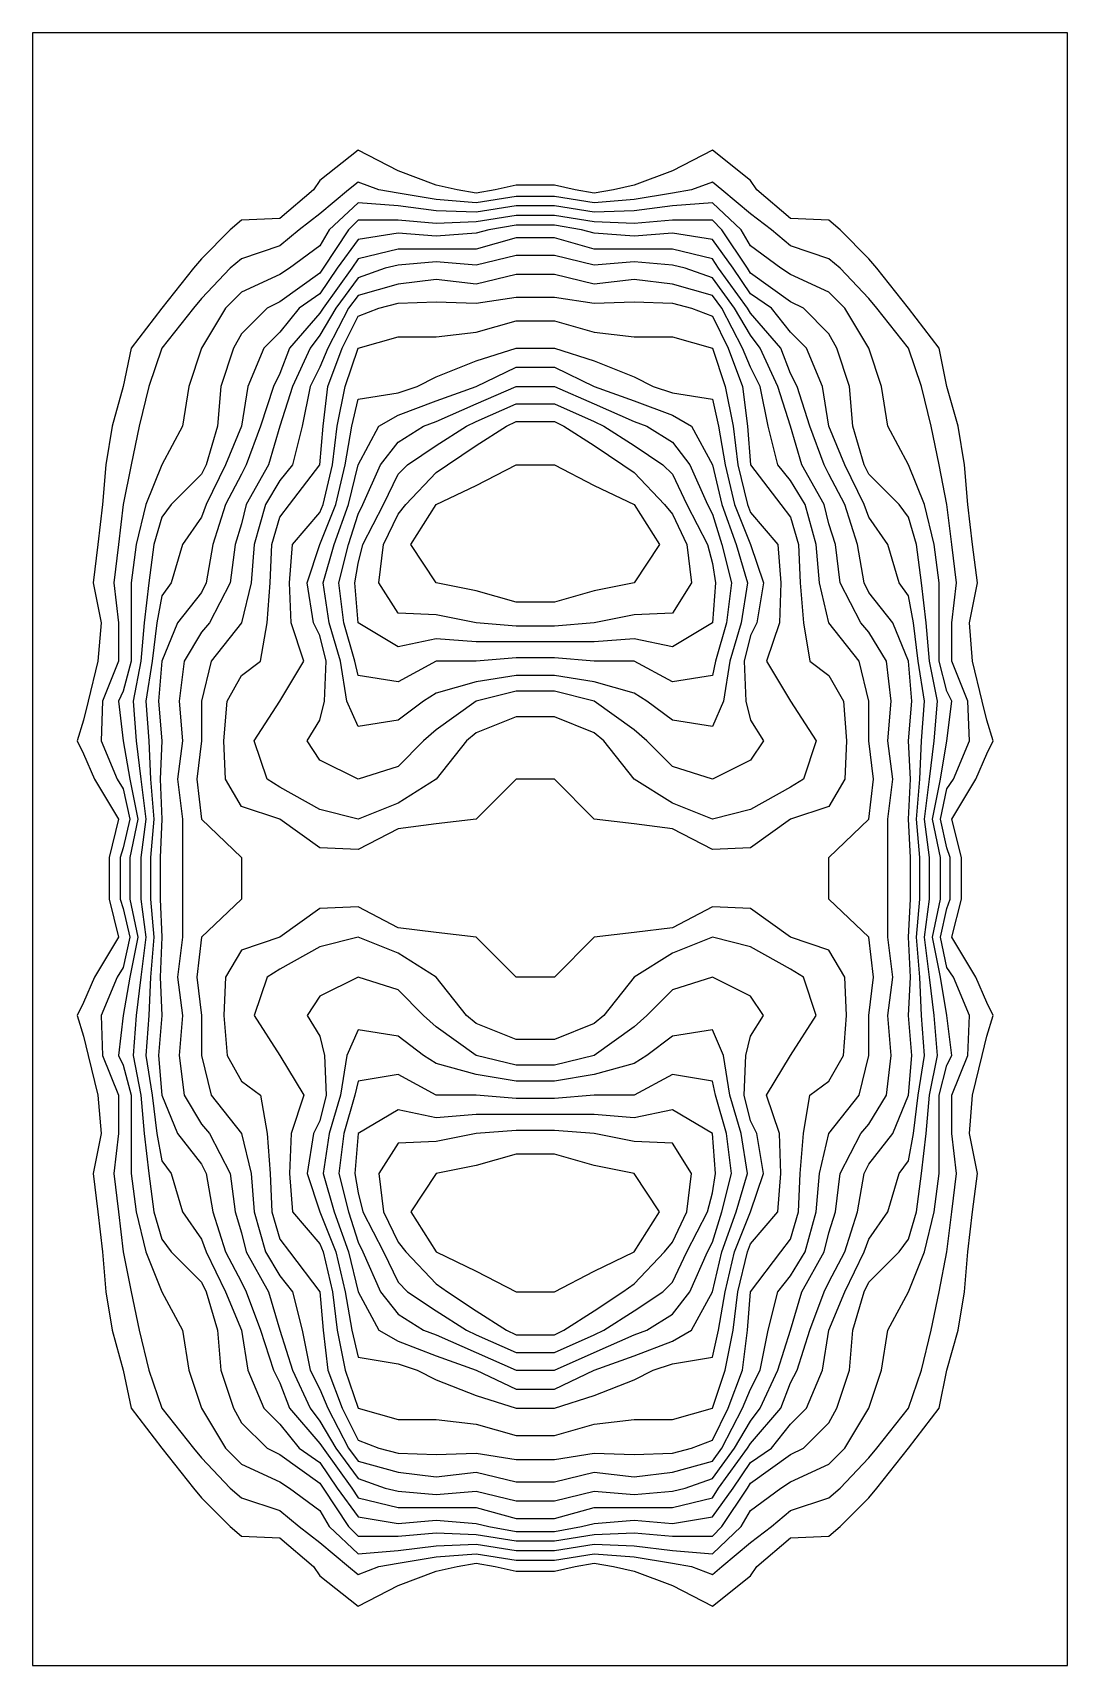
# Model space of a CAD drawing. Header units: inches. Extents: x -7 to 784, y -1 to 1246.
import ezdxf

# ---------------------------------------------------------------- set-up
doc = ezdxf.new("R2010")
doc.units = ezdxf.units.IN
doc.header["$MEASUREMENT"] = 0
doc.layers.add('contours', color=7, linetype='Continuous')

msp = doc.modelspace()

# ---------------------------------------------------------------- linework, layer by layer
msp.add_lwpolyline([(-6.8, -1.4), (783.9, -1.4), (783.9, 1246.2), (-6.8, 1246.2)], close=True)
at = {"layer": 'contours'}
for points in [[(51.6, 600.1), (51.6, 584.2), (58.9, 555), (40.6, 524.5), (32.1, 505), (27.2, 495.2), (32.1, 479.3), (35.7, 464.7), (43, 434.2), (45.5, 404.9), (39.4, 374.4), (43, 345.1), (46.7, 314.6), (49.1, 284.1), (54, 254.8), (62.5, 224.2), (68.6, 195), (91.8, 164.5), (116.2, 134), (122.3, 126.7), (144.2, 104.7), (152.8, 97.3), (182.1, 96.1), (207.7, 74.2), (212.6, 66.9), (241.9, 43.7), (272.4, 59.5), (301.6, 70.5), (317.5, 74.2), (332.1, 76.6), (346.7, 74.2), (362.6, 70.5), (377.2, 70.5), (391.9, 70.5), (407.7, 74.2), (422.3, 76.6), (437, 74.2), (452.8, 70.5), (482.1, 59.5), (512.6, 43.7), (541.8, 66.9), (546.7, 74.2), (572.3, 96.1), (601.7, 97.3), (610.2, 104.7), (632.2, 126.7), (638.3, 134), (662.6, 164.5), (685.8, 195), (691.9, 224.2), (700.4, 254.8), (705.3, 284.1), (707.8, 314.6), (711.4, 345.1), (715.1, 374.4), (709, 404.9), (711.4, 434.2), (718.7, 464.7), (722.4, 479.3), (727.3, 495.2), (722.4, 505), (713.9, 524.5), (695.6, 555), (702.9, 584.2), (702.9, 600.1), (702.9, 615.9), (695.6, 645.2), (713.9, 675.7), (722.4, 695.2), (727.3, 705), (722.4, 720.9), (718.7, 735.5), (711.4, 766), (709, 795.3), (715.1, 825.8), (711.4, 855.1), (707.8, 885.6), (705.3, 916.1), (700.4, 945.4), (691.9, 975.9), (685.8, 1005.2), (662.6, 1035.7), (638.3, 1066.2), (632.2, 1073.5), (610.2, 1095.5), (601.7, 1102.9), (572.3, 1104.1), (546.7, 1126), (541.8, 1133.3), (512.6, 1156.5), (482.1, 1140.7), (452.8, 1129.7), (437, 1126), (422.3, 1123.6), (407.7, 1126), (391.9, 1129.7), (377.2, 1129.7), (362.6, 1129.7), (346.7, 1126), (332.1, 1123.6), (317.5, 1126), (301.6, 1129.7), (272.4, 1140.7), (241.9, 1156.5), (212.6, 1133.3), (207.7, 1126), (182.1, 1104.1), (152.8, 1102.9), (144.2, 1095.5), (122.3, 1073.5), (116.2, 1066.2), (91.8, 1035.7), (68.6, 1005.2), (62.5, 975.9), (54, 945.4), (49.1, 916.1), (46.7, 885.6), (43, 855.1), (39.4, 825.8), (45.5, 795.3), (43, 766), (35.7, 735.5), (32.1, 720.9), (27.2, 705), (32.1, 695.2), (40.6, 675.7), (58.9, 645.2), (51.6, 615.9)], [(60.1, 600.1), (60.1, 584.2), (62.5, 576.9), (67.4, 555), (62.5, 531.8), (57.7, 524.5), (45.5, 495.2), (46.7, 464.7), (58.9, 434.2), (58.9, 404.9), (55.2, 374.4), (58.9, 345.1), (62.5, 314.6), (68.6, 284.1), (74.7, 254.8), (82.1, 224.2), (91.8, 195), (116.2, 164.5), (122.3, 157.2), (144.2, 134), (152.8, 126.7), (182.1, 116.8), (196.8, 104.7), (212.6, 92.5), (234.6, 74.2), (241.9, 68.1), (257.7, 74.2), (272.4, 76.6), (301.6, 81.5), (332.1, 83.9), (362.6, 79), (377.2, 79), (391.9, 79), (422.3, 83.9), (452.8, 81.5), (482.1, 76.6), (496.7, 74.2), (512.6, 68.1), (519.9, 74.2), (541.8, 92.5), (557.7, 104.7), (572.3, 116.8), (601.7, 126.7), (610.2, 134), (632.2, 157.2), (638.3, 164.5), (662.6, 195), (672.4, 224.2), (679.7, 254.8), (685.8, 284.1), (691.9, 314.6), (695.6, 345.1), (699.2, 374.4), (695.6, 404.9), (695.6, 434.2), (707.8, 464.7), (709, 495.2), (696.8, 524.5), (691.9, 531.8), (687, 555), (691.9, 576.9), (694.3, 584.2), (694.3, 600.1), (694.3, 615.9), (691.9, 623.3), (687, 645.2), (691.9, 668.4), (696.8, 675.7), (709, 705), (707.8, 735.5), (695.6, 766), (695.6, 795.3), (699.2, 825.8), (695.6, 855.1), (691.9, 885.6), (685.8, 916.1), (679.7, 945.4), (672.4, 975.9), (662.6, 1005.2), (638.3, 1035.7), (632.2, 1043), (610.2, 1066.2), (601.7, 1073.5), (572.3, 1083.3), (557.7, 1095.5), (541.8, 1107.7), (519.9, 1126), (512.6, 1132.1), (496.7, 1126), (482.1, 1123.6), (452.8, 1118.7), (422.3, 1116.3), (391.9, 1121.1), (377.2, 1121.1), (362.6, 1121.1), (332.1, 1116.3), (301.6, 1118.7), (272.4, 1123.6), (257.7, 1126), (241.9, 1132.1), (234.6, 1126), (212.6, 1107.7), (196.8, 1095.5), (182.1, 1083.3), (152.8, 1073.5), (144.2, 1066.2), (122.3, 1043), (116.2, 1035.7), (91.8, 1005.2), (82.1, 975.9), (74.7, 945.4), (68.6, 916.1), (62.5, 885.6), (58.9, 855.1), (55.2, 825.8), (58.9, 795.3), (58.9, 766), (46.7, 735.5), (45.5, 705), (57.7, 675.7), (62.5, 668.4), (67.4, 645.2), (62.5, 623.3), (60.1, 615.9)], [(67.4, 600.1), (67.4, 584.2), (73.5, 555), (67.4, 524.5), (62.5, 495.2), (58.9, 464.7), (62.5, 457.3), (68.6, 434.2), (68.6, 404.9), (68.6, 374.4), (72.3, 345.1), (79.6, 314.6), (91.8, 284.1), (107.7, 254.8), (112.5, 224.2), (122.3, 195), (140.6, 164.5), (152.8, 152.3), (182.1, 138.9), (189.5, 134), (212.6, 116.8), (219.9, 104.7), (241.9, 83.9), (272.4, 86.4), (301.6, 90), (332.1, 91.2), (362.6, 86.4), (377.2, 86.4), (391.9, 86.4), (422.3, 91.2), (452.8, 90), (482.1, 86.4), (512.6, 83.9), (534.5, 104.7), (541.8, 116.8), (565, 134), (572.3, 138.9), (601.7, 152.3), (613.9, 164.5), (632.2, 195), (641.9, 224.2), (646.8, 254.8), (662.6, 284.1), (674.8, 314.6), (682.2, 345.1), (685.8, 374.4), (685.8, 404.9), (685.8, 434.2), (691.9, 457.3), (695.6, 464.7), (691.9, 495.2), (687, 524.5), (680.9, 555), (687, 584.2), (687, 600.1), (687, 615.9), (680.9, 645.2), (687, 675.7), (691.9, 705), (695.6, 735.5), (691.9, 742.9), (685.8, 766), (685.8, 795.3), (685.8, 825.8), (682.2, 855.1), (674.8, 885.6), (662.6, 916.1), (646.8, 945.4), (641.9, 975.9), (632.2, 1005.2), (613.9, 1035.7), (601.7, 1047.9), (572.3, 1061.3), (565, 1066.2), (541.8, 1083.3), (534.5, 1095.5), (512.6, 1116.3), (482.1, 1113.8), (452.8, 1110.2), (422.3, 1109), (391.9, 1113.8), (377.2, 1113.8), (362.6, 1113.8), (332.1, 1109), (301.6, 1110.2), (272.4, 1113.8), (241.9, 1116.3), (219.9, 1095.5), (212.6, 1083.3), (189.5, 1066.2), (182.1, 1061.3), (152.8, 1047.9), (140.6, 1035.7), (122.3, 1005.2), (112.5, 975.9), (107.7, 945.4), (91.8, 916.1), (79.6, 885.6), (72.3, 855.1), (68.6, 825.8), (68.6, 795.3), (68.6, 766), (62.5, 742.9), (58.9, 735.5), (62.5, 705), (67.4, 675.7), (73.5, 645.2), (67.4, 615.9)], [(76, 600.1), (76, 584.2), (79.6, 555), (76, 524.5), (72.3, 495.2), (69.9, 464.7), (76, 434.2), (78.4, 404.9), (82.1, 374.4), (85.7, 345.1), (91.8, 324.3), (99.1, 314.6), (122.3, 291.4), (125.9, 284.1), (134.5, 254.8), (136.9, 224.2), (146.7, 195), (152.8, 184), (172.3, 164.5), (182.1, 159.6), (212.6, 137.7), (215.1, 134), (234.6, 104.7), (241.9, 97.3), (272.4, 97.3), (301.6, 99.8), (332.1, 98.6), (362.6, 93.7), (377.2, 93.7), (391.9, 93.7), (422.3, 98.6), (452.8, 99.8), (482.1, 97.3), (512.6, 97.3), (519.9, 104.7), (539.4, 134), (541.8, 137.7), (572.3, 159.6), (582.2, 164.5), (601.7, 184), (607.8, 195), (617.5, 224.2), (620, 254.8), (628.5, 284.1), (632.2, 291.4), (655.3, 314.6), (662.6, 324.3), (668.7, 345.1), (672.4, 374.4), (676.1, 404.9), (678.5, 434.2), (684.6, 464.7), (682.2, 495.2), (678.5, 524.5), (674.8, 555), (678.5, 584.2), (678.5, 600.1), (678.5, 615.9), (674.8, 645.2), (678.5, 675.7), (682.2, 705), (684.6, 735.5), (678.5, 766), (676.1, 795.3), (672.4, 825.8), (668.7, 855.1), (662.6, 875.9), (655.3, 885.6), (632.2, 908.8), (628.5, 916.1), (620, 945.4), (617.5, 975.9), (607.8, 1005.2), (601.7, 1016.2), (582.2, 1035.7), (572.3, 1040.6), (541.8, 1062.5), (539.4, 1066.2), (519.9, 1095.5), (512.6, 1102.9), (482.1, 1102.9), (452.8, 1100.4), (422.3, 1101.6), (391.9, 1106.5), (377.2, 1106.5), (362.6, 1106.5), (332.1, 1101.6), (301.6, 1100.4), (272.4, 1102.9), (241.9, 1102.9), (234.6, 1095.5), (215.1, 1066.2), (212.6, 1062.5), (182.1, 1040.6), (172.3, 1035.7), (152.8, 1016.2), (146.7, 1005.2), (136.9, 975.9), (134.5, 945.4), (125.9, 916.1), (122.3, 908.8), (99.1, 885.6), (91.8, 875.9), (85.7, 855.1), (82.1, 825.8), (78.4, 795.3), (76, 766), (69.9, 735.5), (72.3, 705), (76, 675.7), (79.6, 645.2), (76, 615.9)], [(83.3, 600.1), (83.3, 584.2), (85.7, 555), (83.3, 524.5), (82.1, 495.2), (79.6, 464.7), (84.5, 434.2), (88.2, 404.9), (91.8, 384.2), (99.1, 374.4), (107.7, 345.1), (122.3, 324.3), (125.9, 314.6), (140.6, 284.1), (152.8, 254.8), (157.7, 224.2), (169.8, 195), (182.1, 182.8), (196.8, 164.5), (212.6, 153.5), (226, 134), (241.9, 112), (272.4, 107.1), (301.6, 109.5), (332.1, 107.1), (341.9, 104.7), (362.6, 101), (377.2, 101), (391.9, 101), (412.6, 104.7), (422.3, 107.1), (452.8, 109.5), (482.1, 107.1), (512.6, 112), (528.4, 134), (541.8, 153.5), (557.7, 164.5), (572.3, 182.8), (584.6, 195), (596.8, 224.2), (601.7, 254.8), (613.9, 284.1), (628.5, 314.6), (632.2, 324.3), (646.8, 345.1), (655.3, 374.4), (662.6, 384.2), (666.3, 404.9), (670, 434.2), (674.8, 464.7), (672.4, 495.2), (671.2, 524.5), (668.7, 555), (671.2, 584.2), (671.2, 600.1), (671.2, 615.9), (668.7, 645.2), (671.2, 675.7), (672.4, 705), (674.8, 735.5), (670, 766), (666.3, 795.3), (662.6, 816), (655.3, 825.8), (646.8, 855.1), (632.2, 875.9), (628.5, 885.6), (613.9, 916.1), (601.7, 945.4), (596.8, 975.9), (584.6, 1005.2), (572.3, 1017.4), (557.7, 1035.7), (541.8, 1046.7), (528.4, 1066.2), (512.6, 1088.2), (482.1, 1093.1), (452.8, 1090.7), (422.3, 1093.1), (412.6, 1095.5), (391.9, 1099.2), (377.2, 1099.2), (362.6, 1099.2), (341.9, 1095.5), (332.1, 1093.1), (301.6, 1090.7), (272.4, 1093.1), (241.9, 1088.2), (226, 1066.2), (212.6, 1046.7), (196.8, 1035.7), (182.1, 1017.4), (169.8, 1005.2), (157.7, 975.9), (152.8, 945.4), (140.6, 916.1), (125.9, 885.6), (122.3, 875.9), (107.7, 855.1), (99.1, 825.8), (91.8, 816), (88.2, 795.3), (84.5, 766), (79.6, 735.5), (82.1, 705), (83.3, 675.7), (85.7, 645.2), (83.3, 615.9)], [(90.6, 600.1), (90.6, 584.2), (91.8, 555), (90.6, 524.5), (91.8, 495.2), (89.4, 464.7), (91.8, 434.2), (104, 404.9), (122.3, 381.7), (125.9, 374.4), (130.8, 345.1), (140.6, 314.6), (152.8, 291.4), (156.4, 284.1), (167.4, 254.8), (177.2, 224.2), (182.1, 214.5), (189.5, 195), (212.6, 168.2), (215.1, 164.5), (237, 134), (241.9, 126.7), (272.4, 119.3), (301.6, 119.3), (332.1, 119.3), (362.6, 110.7), (377.2, 110.7), (391.9, 110.7), (422.3, 119.3), (452.8, 119.3), (482.1, 119.3), (512.6, 126.7), (517.4, 134), (539.4, 164.5), (541.8, 168.2), (565, 195), (572.3, 214.5), (577.3, 224.2), (587, 254.8), (598, 284.1), (601.7, 291.4), (613.9, 314.6), (623.6, 345.1), (628.5, 374.4), (632.2, 381.7), (650.5, 404.9), (662.6, 434.2), (665.1, 464.7), (662.6, 495.2), (663.9, 524.5), (662.6, 555), (663.9, 584.2), (663.9, 600.1), (663.9, 615.9), (662.6, 645.2), (663.9, 675.7), (662.6, 705), (665.1, 735.5), (662.6, 766), (650.5, 795.3), (632.2, 818.5), (628.5, 825.8), (623.6, 855.1), (613.9, 885.6), (601.7, 908.8), (598, 916.1), (587, 945.4), (577.3, 975.9), (572.3, 985.7), (565, 1005.2), (541.8, 1032), (539.4, 1035.7), (517.4, 1066.2), (512.6, 1073.5), (482.1, 1080.9), (452.8, 1080.9), (422.3, 1080.9), (391.9, 1089.4), (377.2, 1089.4), (362.6, 1089.4), (332.1, 1080.9), (301.6, 1080.9), (272.4, 1080.9), (241.9, 1073.5), (237, 1066.2), (215.1, 1035.7), (212.6, 1032), (189.5, 1005.2), (182.1, 985.7), (177.2, 975.9), (167.4, 945.4), (156.4, 916.1), (152.8, 908.8), (140.6, 885.6), (130.8, 855.1), (125.9, 825.8), (122.3, 818.5), (104, 795.3), (91.8, 766), (89.4, 735.5), (91.8, 705), (90.6, 675.7), (91.8, 645.2), (90.6, 615.9)], [(107.7, 600.1), (107.7, 584.2), (107.7, 555), (104, 524.5), (107.7, 495.2), (105.2, 464.7), (108.9, 434.2), (122.3, 412.2), (128.4, 404.9), (144.2, 374.4), (147.9, 345.1), (152.8, 329.2), (156.4, 314.6), (173.5, 284.1), (182.1, 254.8), (191.9, 224.2), (205.3, 195), (212.6, 185.2), (224.8, 164.5), (241.9, 141.3), (262.6, 134), (272.4, 131.6), (301.6, 129.1), (332.1, 131.6), (362.6, 124.3), (377.2, 124.3), (391.9, 124.3), (422.3, 131.6), (452.8, 129.1), (482.1, 131.6), (491.8, 134), (512.6, 141.3), (529.6, 164.5), (541.8, 185.2), (549.1, 195), (562.6, 224.2), (572.3, 254.8), (581, 284.1), (598, 314.6), (601.7, 329.2), (606.6, 345.1), (610.2, 374.4), (626.1, 404.9), (632.2, 412.2), (645.6, 434.2), (649.2, 464.7), (646.8, 495.2), (650.5, 524.5), (646.8, 555), (646.8, 584.2), (646.8, 600.1), (646.8, 615.9), (646.8, 645.2), (650.5, 675.7), (646.8, 705), (649.2, 735.5), (645.6, 766), (632.2, 788), (626.1, 795.3), (610.2, 825.8), (606.6, 855.1), (601.7, 871), (598, 885.6), (581, 916.1), (572.3, 945.4), (562.6, 975.9), (549.1, 1005.2), (541.8, 1015), (529.6, 1035.7), (512.6, 1058.9), (491.8, 1066.2), (482.1, 1068.6), (452.8, 1071.1), (422.3, 1068.6), (391.9, 1075.9), (377.2, 1075.9), (362.6, 1075.9), (332.1, 1068.6), (301.6, 1071.1), (272.4, 1068.6), (262.6, 1066.2), (241.9, 1058.9), (224.8, 1035.7), (212.6, 1015), (205.3, 1005.2), (191.9, 975.9), (182.1, 945.4), (173.5, 916.1), (156.4, 885.6), (152.8, 871), (147.9, 855.1), (144.2, 825.8), (128.4, 795.3), (122.3, 788), (108.9, 766), (105.2, 735.5), (107.7, 705), (104, 675.7), (107.7, 645.2), (107.7, 615.9)], [(152.8, 600.1), (152.8, 584.2), (122.3, 555), (118.6, 524.5), (122.3, 495.2), (122.3, 464.7), (129.6, 434.2), (152.8, 404.9), (160.1, 374.4), (162.5, 345.1), (171.1, 314.6), (182.1, 296.3), (191.9, 284.1), (199.2, 254.8), (205.3, 224.2), (212.6, 209.6), (218.7, 195), (234.6, 164.5), (241.9, 154.7), (272.4, 146.2), (301.6, 142.6), (332.1, 146.2), (362.6, 138.9), (377.2, 138.9), (391.9, 138.9), (422.3, 146.2), (452.8, 142.6), (482.1, 146.2), (512.6, 154.7), (519.9, 164.5), (535.7, 195), (541.8, 209.6), (549.1, 224.2), (555.2, 254.8), (562.6, 284.1), (572.3, 296.3), (583.4, 314.6), (591.9, 345.1), (594.4, 374.4), (601.7, 404.9), (624.8, 434.2), (632.2, 464.7), (632.2, 495.2), (635.8, 524.5), (632.2, 555), (601.7, 584.2), (601.7, 600.1), (601.7, 615.9), (632.2, 645.2), (635.8, 675.7), (632.2, 705), (632.2, 735.5), (624.8, 766), (601.7, 795.3), (594.4, 825.8), (591.9, 855.1), (583.4, 885.6), (572.3, 903.9), (562.6, 916.1), (555.2, 945.4), (549.1, 975.9), (541.8, 990.6), (535.7, 1005.2), (519.9, 1035.7), (512.6, 1045.4), (482.1, 1054), (452.8, 1057.6), (422.3, 1054), (391.9, 1061.3), (377.2, 1061.3), (362.6, 1061.3), (332.1, 1054), (301.6, 1057.6), (272.4, 1054), (241.9, 1045.4), (234.6, 1035.7), (218.7, 1005.2), (212.6, 990.6), (205.3, 975.9), (199.2, 945.4), (191.9, 916.1), (182.1, 903.9), (171.1, 885.6), (162.5, 855.1), (160.1, 825.8), (152.8, 795.3), (129.6, 766), (122.3, 735.5), (122.3, 705), (118.6, 675.7), (122.3, 645.2), (152.8, 615.9)], [(377.2, 675.7), (362.6, 675.7), (332.1, 645.2), (301.6, 641.6), (272.4, 637.9), (241.9, 622), (212.6, 623.3), (182.1, 645.2), (152.8, 655), (140.6, 675.7), (139.4, 705), (141.8, 735.5), (152.8, 755), (167.4, 766), (172.3, 795.3), (174.7, 825.8), (175.9, 855.1), (182.1, 875.9), (189.5, 885.6), (212.6, 916.1), (215.1, 945.4), (218.7, 975.9), (229.7, 1005.2), (241.9, 1029.6), (257.7, 1035.7), (272.4, 1039.4), (301.6, 1040.6), (332.1, 1039.4), (362.6, 1044.2), (377.2, 1044.2), (391.9, 1044.2), (422.3, 1039.4), (452.8, 1040.6), (482.1, 1039.4), (496.7, 1035.7), (512.6, 1029.6), (524.8, 1005.2), (535.7, 975.9), (539.4, 945.4), (541.8, 916.1), (565, 885.6), (572.3, 875.9), (578.5, 855.1), (579.7, 825.8), (582.2, 795.3), (587, 766), (601.7, 755), (612.7, 735.5), (615.1, 705), (613.9, 675.7), (601.7, 655), (572.3, 645.2), (541.8, 623.3), (512.6, 622), (482.1, 637.9), (452.8, 641.6), (422.3, 645.2), (391.9, 675.7)], [(377.2, 723.3), (362.6, 723.3), (332.1, 711.2), (324.8, 705), (301.6, 675.7), (272.4, 657.4), (241.9, 645.2), (212.6, 652.5), (182.1, 669.6), (172.3, 675.7), (162.5, 705), (182.1, 735.5), (200.4, 766), (190.7, 795.3), (189.5, 825.8), (191.9, 855.1), (212.6, 879.5), (215.1, 885.6), (222.4, 916.1), (226, 945.4), (232.1, 975.9), (241.9, 1005.2), (272.4, 1013.7), (301.6, 1013.7), (332.1, 1017.4), (362.6, 1025.9), (377.2, 1025.9), (391.9, 1025.9), (422.3, 1017.4), (452.8, 1013.7), (482.1, 1013.7), (512.6, 1005.2), (522.3, 975.9), (528.4, 945.4), (532.1, 916.1), (539.4, 885.6), (541.8, 879.5), (562.6, 855.1), (565, 825.8), (563.8, 795.3), (554, 766), (572.3, 735.5), (591.9, 705), (582.2, 675.7), (572.3, 669.6), (541.8, 652.5), (512.6, 645.2), (482.1, 657.4), (452.8, 675.7), (429.7, 705), (422.3, 711.2), (391.9, 723.3)], [(377.2, 742.9), (362.6, 742.9), (332.1, 735.5), (301.6, 713.6), (291.9, 705), (272.4, 685.4), (241.9, 675.7), (212.6, 690.3), (202.9, 705), (212.6, 720.9), (216.3, 735.5), (217.5, 766), (212.6, 785.5), (207.7, 795.3), (202.9, 825.8), (212.6, 855.1), (224.8, 885.6), (232.1, 916.1), (237, 945.4), (241.9, 966.2), (272.4, 971.1), (287, 975.9), (301.6, 983.3), (332.1, 995.5), (362.6, 1005.2), (377.2, 1005.2), (391.9, 1005.2), (422.3, 995.5), (452.8, 983.3), (467.5, 975.9), (482.1, 971.1), (512.6, 966.2), (517.4, 945.4), (522.3, 916.1), (529.6, 885.6), (541.8, 855.1), (551.6, 825.8), (546.7, 795.3), (541.8, 785.5), (537, 766), (538.2, 735.5), (541.8, 720.9), (551.6, 705), (541.8, 690.3), (512.6, 675.7), (482.1, 685.4), (462.6, 705), (452.8, 713.6), (422.3, 735.5), (391.9, 742.9)], [(377.2, 755), (362.6, 755), (332.1, 750.2), (301.6, 741.6), (291.9, 735.5), (272.4, 720.9), (241.9, 716), (233.3, 735.5), (228.5, 766), (219.9, 795.3), (215.1, 825.8), (223.6, 855.1), (234.6, 885.6), (241.9, 916.1), (257.7, 945.4), (272.4, 953.9), (301.6, 965), (332.1, 975.9), (362.6, 990.6), (377.2, 990.6), (391.9, 990.6), (422.3, 975.9), (452.8, 965), (482.1, 953.9), (496.7, 945.4), (512.6, 916.1), (519.9, 885.6), (530.9, 855.1), (539.4, 825.8), (534.5, 795.3), (526, 766), (521.1, 735.5), (512.6, 716), (482.1, 720.9), (462.6, 735.5), (452.8, 741.6), (422.3, 750.2), (391.9, 755)], [(377.2, 768.5), (362.6, 768.5), (332.1, 766), (301.6, 766), (272.4, 750.2), (241.9, 755), (239.4, 766), (230.9, 795.3), (227.3, 825.8), (234.6, 855.1), (241.9, 878.3), (245.5, 885.6), (259, 916.1), (272.4, 933.2), (291.9, 945.4), (301.6, 949), (332.1, 962.5), (362.6, 975.9), (377.2, 975.9), (391.9, 975.9), (422.3, 962.5), (452.8, 949), (462.6, 945.4), (482.1, 933.2), (495.5, 916.1), (508.9, 885.6), (512.6, 878.3), (519.9, 855.1), (527.2, 825.8), (523.5, 795.3), (515, 766), (512.6, 755), (482.1, 750.2), (452.8, 766), (422.3, 766), (391.9, 768.5)], [(377.2, 780.7), (362.6, 780.7), (332.1, 780.7), (301.6, 783.1), (272.4, 777), (241.9, 795.3), (239.4, 825.8), (241.9, 840.5), (245.5, 855.1), (261.4, 885.6), (272.4, 908.8), (279.7, 916.1), (301.6, 930.7), (324.8, 945.4), (332.1, 949), (362.6, 962.5), (377.2, 962.5), (391.9, 962.5), (422.3, 949), (429.7, 945.4), (452.8, 930.7), (474.8, 916.1), (482.1, 908.8), (493.1, 885.6), (508.9, 855.1), (512.6, 840.5), (515, 825.8), (512.6, 795.3), (482.1, 777), (452.8, 783.1), (422.3, 780.7), (391.9, 780.7)], [(377.2, 792.8), (362.6, 792.8), (332.1, 795.3), (301.6, 801.4), (272.4, 802.6), (257.7, 825.8), (261.4, 855.1), (272.4, 878.3), (278.5, 885.6), (301.6, 910), (310.2, 916.1), (332.1, 930.7), (355.3, 945.4), (362.6, 949), (377.2, 949), (391.9, 949), (399.2, 945.4), (422.3, 930.7), (444.3, 916.1), (452.8, 910), (476, 885.6), (482.1, 878.3), (493.1, 855.1), (496.7, 825.8), (482.1, 802.6), (452.8, 801.4), (422.3, 795.3), (391.9, 792.8)], [(377.2, 811.1), (362.6, 811.1), (332.1, 819.7), (301.6, 825.8), (282.1, 855.1), (301.6, 885.6), (332.1, 900.2), (362.6, 916.1), (377.2, 916.1), (391.9, 916.1), (422.3, 900.2), (452.8, 885.6), (472.3, 855.1), (452.8, 825.8), (422.3, 819.7), (391.9, 811.1)], [(377.2, 524.5), (362.6, 524.5), (332.1, 555), (301.6, 558.6), (272.4, 562.3), (241.9, 578.1), (212.6, 576.9), (182.1, 555), (152.8, 545.2), (140.6, 524.5), (139.4, 495.2), (141.8, 464.7), (152.8, 445.1), (167.4, 434.2), (172.3, 404.9), (174.7, 374.4), (175.9, 345.1), (182.1, 324.3), (189.5, 314.6), (212.6, 284.1), (215.1, 254.8), (218.7, 224.2), (229.7, 195), (241.9, 170.6), (257.7, 164.5), (272.4, 160.8), (301.6, 159.6), (332.1, 160.8), (362.6, 156), (377.2, 156), (391.9, 156), (422.3, 160.8), (452.8, 159.6), (482.1, 160.8), (496.7, 164.5), (512.6, 170.6), (524.8, 195), (535.7, 224.2), (539.4, 254.8), (541.8, 284.1), (565, 314.6), (572.3, 324.3), (578.5, 345.1), (579.7, 374.4), (582.2, 404.9), (587, 434.2), (601.7, 445.1), (612.7, 464.7), (615.1, 495.2), (613.9, 524.5), (601.7, 545.2), (572.3, 555), (541.8, 576.9), (512.6, 578.1), (482.1, 562.3), (452.8, 558.6), (422.3, 555), (391.9, 524.5)], [(377.2, 476.8), (362.6, 476.8), (332.1, 489), (324.8, 495.2), (301.6, 524.5), (272.4, 542.8), (241.9, 555), (212.6, 547.7), (182.1, 530.6), (172.3, 524.5), (162.5, 495.2), (182.1, 464.7), (200.4, 434.2), (190.7, 404.9), (189.5, 374.4), (191.9, 345.1), (212.6, 320.7), (215.1, 314.6), (222.4, 284.1), (226, 254.8), (232.1, 224.2), (241.9, 195), (272.4, 186.4), (301.6, 186.4), (332.1, 182.8), (362.6, 174.3), (377.2, 174.3), (391.9, 174.3), (422.3, 182.8), (452.8, 186.4), (482.1, 186.4), (512.6, 195), (522.3, 224.2), (528.4, 254.8), (532.1, 284.1), (539.4, 314.6), (541.8, 320.7), (562.6, 345.1), (565, 374.4), (563.8, 404.9), (554, 434.2), (572.3, 464.7), (591.9, 495.2), (582.2, 524.5), (572.3, 530.6), (541.8, 547.7), (512.6, 555), (482.1, 542.8), (452.8, 524.5), (429.7, 495.2), (422.3, 489), (391.9, 476.8)], [(377.2, 457.3), (362.6, 457.3), (332.1, 464.7), (301.6, 486.6), (291.9, 495.2), (272.4, 514.7), (241.9, 524.5), (212.6, 509.9), (202.9, 495.2), (212.6, 479.3), (216.3, 464.7), (217.5, 434.2), (212.6, 414.7), (207.7, 404.9), (202.9, 374.4), (212.6, 345.1), (224.8, 314.6), (232.1, 284.1), (237, 254.8), (241.9, 234), (272.4, 229.1), (287, 224.2), (301.6, 216.9), (332.1, 204.7), (362.6, 195), (377.2, 195), (391.9, 195), (422.3, 204.7), (452.8, 216.9), (467.5, 224.2), (482.1, 229.1), (512.6, 234), (517.4, 254.8), (522.3, 284.1), (529.6, 314.6), (541.8, 345.1), (551.6, 374.4), (546.7, 404.9), (541.8, 414.7), (537, 434.2), (538.2, 464.7), (541.8, 479.3), (551.6, 495.2), (541.8, 509.9), (512.6, 524.5), (482.1, 514.7), (462.6, 495.2), (452.8, 486.6), (422.3, 464.7), (391.9, 457.3)], [(377.2, 445.1), (362.6, 445.1), (332.1, 450), (301.6, 458.6), (291.9, 464.7), (272.4, 479.3), (241.9, 484.2), (233.3, 464.7), (228.5, 434.2), (219.9, 404.9), (215.1, 374.4), (223.6, 345.1), (234.6, 314.6), (241.9, 284.1), (257.7, 254.8), (272.4, 246.3), (301.6, 235.2), (332.1, 224.2), (362.6, 209.6), (377.2, 209.6), (391.9, 209.6), (422.3, 224.2), (452.8, 235.2), (482.1, 246.3), (496.7, 254.8), (512.6, 284.1), (519.9, 314.6), (530.9, 345.1), (539.4, 374.4), (534.5, 404.9), (526, 434.2), (521.1, 464.7), (512.6, 484.2), (482.1, 479.3), (462.6, 464.7), (452.8, 458.6), (422.3, 450), (391.9, 445.1)], [(377.2, 431.7), (362.6, 431.7), (332.1, 434.2), (301.6, 434.2), (272.4, 450), (241.9, 445.1), (239.4, 434.2), (230.9, 404.9), (227.3, 374.4), (234.6, 345.1), (241.9, 321.9), (245.5, 314.6), (259, 284.1), (272.4, 267), (291.9, 254.8), (301.6, 251.2), (332.1, 237.7), (362.6, 224.2), (377.2, 224.2), (391.9, 224.2), (422.3, 237.7), (452.8, 251.2), (462.6, 254.8), (482.1, 267), (495.5, 284.1), (508.9, 314.6), (512.6, 321.9), (519.9, 345.1), (527.2, 374.4), (523.5, 404.9), (515, 434.2), (512.6, 445.1), (482.1, 450), (452.8, 434.2), (422.3, 434.2), (391.9, 431.7)], [(377.2, 419.5), (362.6, 419.5), (332.1, 419.5), (301.6, 417.1), (272.4, 423.2), (241.9, 404.9), (239.4, 374.4), (241.9, 359.7), (245.5, 345.1), (261.4, 314.6), (272.4, 291.4), (279.7, 284.1), (301.6, 269.5), (324.8, 254.8), (332.1, 251.2), (362.6, 237.7), (377.2, 237.7), (391.9, 237.7), (422.3, 251.2), (429.7, 254.8), (452.8, 269.5), (474.8, 284.1), (482.1, 291.4), (493.1, 314.6), (508.9, 345.1), (512.6, 359.7), (515, 374.4), (512.6, 404.9), (482.1, 423.2), (452.8, 417.1), (422.3, 419.5), (391.9, 419.5)], [(377.2, 407.3), (362.6, 407.3), (332.1, 404.9), (301.6, 398.8), (272.4, 397.6), (257.7, 374.4), (261.4, 345.1), (272.4, 321.9), (278.5, 314.6), (301.6, 290.2), (310.2, 284.1), (332.1, 269.5), (355.3, 254.8), (362.6, 251.2), (377.2, 251.2), (391.9, 251.2), (399.2, 254.8), (422.3, 269.5), (444.3, 284.1), (452.8, 290.2), (476, 314.6), (482.1, 321.9), (493.1, 345.1), (496.7, 374.4), (482.1, 397.6), (452.8, 398.8), (422.3, 404.9), (391.9, 407.3)], [(377.2, 389.1), (362.6, 389.1), (332.1, 380.5), (301.6, 374.4), (282.1, 345.1), (301.6, 314.6), (332.1, 299.9), (362.6, 284.1), (377.2, 284.1), (391.9, 284.1), (422.3, 299.9), (452.8, 314.6), (472.3, 345.1), (452.8, 374.4), (422.3, 380.5), (391.9, 389.1)]]:
    msp.add_lwpolyline(points, close=True, dxfattribs=at)

doc.saveas('drawing.dxf')
